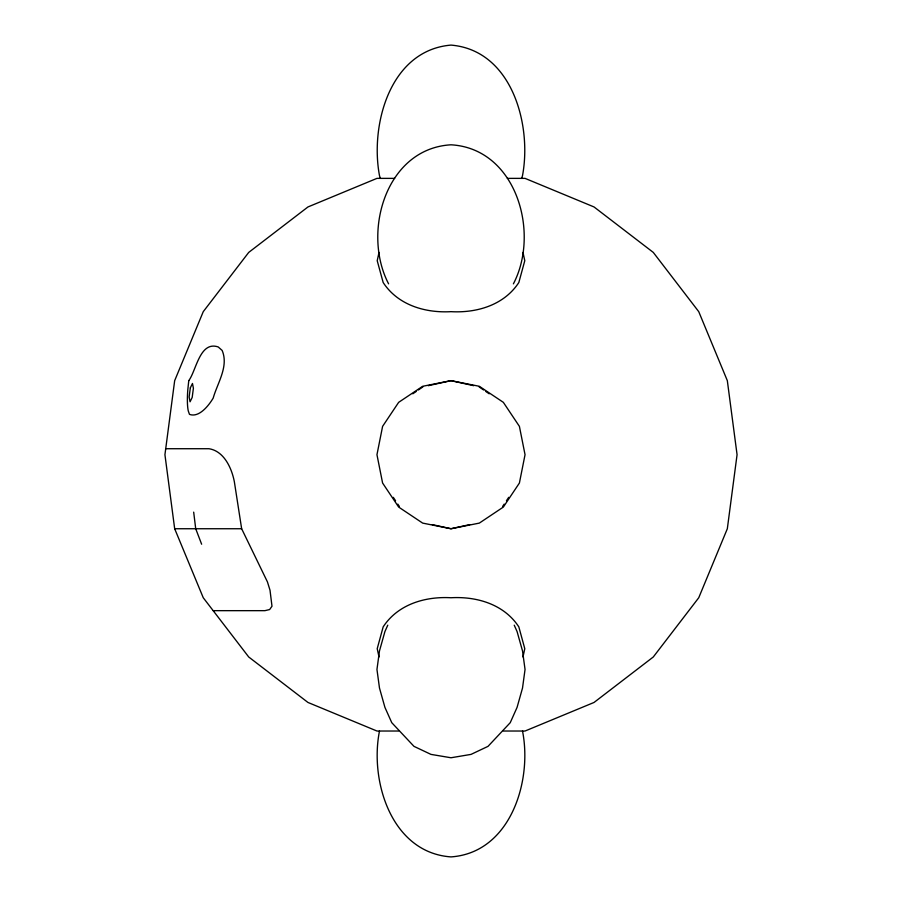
<?xml version="1.0" encoding="UTF-8"?>
<svg xmlns="http://www.w3.org/2000/svg" width="902" height="902" viewBox="0 0 902 902"><rect width="100%" height="100%" fill="white"/><g stroke="black" fill="none" stroke-linecap="round" stroke-linejoin="round"><path stroke-width="1.35" d="M379.483 731.071C369.482 781.256 391.648 852.762 451 856.9C510.352 852.762 532.518 781.256 522.517 731.071M379.02 252.413L377.216 260.723L383.17 282.529C397.94 305.124 425.18 313.129 451 311.664C476.82 313.129 504.06 305.124 518.83 282.529L524.784 260.723L522.98 252.413M522.98 656.983L524.784 648.685L518.83 626.867C504.06 604.284 476.82 596.278 451 597.744C425.18 596.278 397.94 604.284 383.17 626.867L377.216 648.685L379.02 656.983M521.739 178.224L522.517 175.586C532.067 124.634 511.84 50.185 451 45.1C390.16 50.185 369.933 124.634 379.483 175.586L380.261 178.224M513.396 283.848C540.275 232.524 516.215 148.503 451 144.805C385.785 148.503 361.725 232.524 388.604 283.848M387.77 625.176L384.928 631.547L379.483 650.906L376.957 669.464L379.483 688.034L384.928 707.382L391.761 722.682L413.984 746.36L430.964 754.388L451 757.759L471.036 754.388L488.016 746.36L510.239 722.682L517.072 707.382L522.517 688.034L525.043 669.464L522.517 650.906L517.072 631.547L514.23 625.176M502.673 506.372L504.184 504.117M506.439 500.734L508.705 497.34M412.8 393.802L416.172 391.491M418.415 389.957L422.903 386.879M428.258 385.695L451 380.655L479.334 386.293L503.35 402.348L519.405 426.364L525.043 454.698L519.405 483.032L503.35 507.059L479.334 523.104L451 528.741L422.666 523.104L398.65 507.059L382.595 483.032L376.957 454.698L382.595 426.364L398.65 402.348L422.666 386.293L451 380.655L473.742 385.695M469.728 524.603L451 528.741L432.272 524.603M394.636 178.37L376.957 178.37L307.965 206.953L248.715 252.413L203.254 311.664L174.672 380.655L164.931 454.698L174.672 528.741L203.254 597.744L248.715 656.983L307.965 702.455L376.957 731.026L398.65 731.026M507.364 178.37L525.043 178.37L594.035 206.953L653.285 252.413L698.746 311.664L727.328 380.655L737.069 454.698L727.328 528.741L698.746 597.744L653.285 656.983L594.035 702.455L525.043 731.026L503.35 731.026M165.709 448.722L208.96 448.722C224.046 451.045 231.803 468.262 234.362 481.826L241.646 528.741L267.432 581.891L270.014 590.235L271.987 606.234L269.653 609.538L264.94 610.665L213.165 610.665M174.672 528.741L241.646 528.741M479.097 386.879L483.585 389.957M485.828 391.491L489.2 393.802M393.295 497.34L395.561 500.734M397.816 504.117L399.327 506.372M201.631 544.222L195.711 528.741L193.682 512.133M188.766 380.655L187.808 389.698A34.039 6.585 -82.5 0 0 188.259 410.884L189.476 414.368C199.06 417.976 208.723 405.584 213.188 398.109C217.472 382.888 228.905 366.449 222.14 350.438L218.216 346.954C199.804 340.697 196.388 370.35 188.766 380.655M190.333 387.849L189.127 397.015L190.063 401.796L192.194 397.41L193.4 388.255L192.476 383.474L190.333 387.849"/></g></svg>
